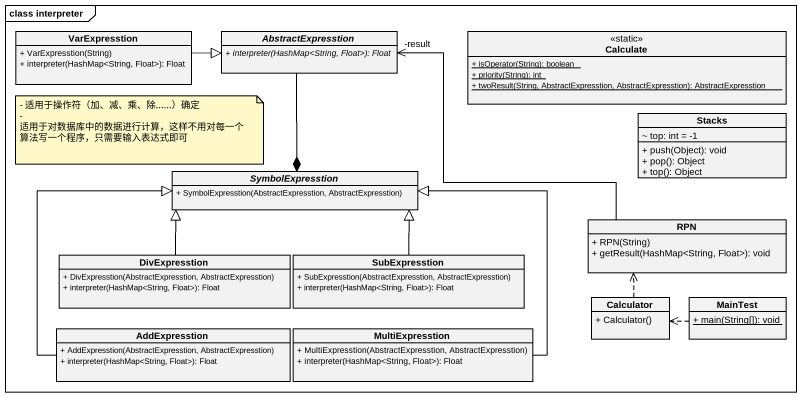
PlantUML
@startuml
mainframe class interpreter
hide circle
hide empty members
skinparam classAttributeIconSize 0
class VarExpresstion {
  + VarExpresstion(String)
  + interpreter(HashMap<String, Float>): Float
}
abstract class AbstractExpresstion {
  {abstract} + interpreter(HashMap<String, Float>): Float
}
class Calculate <<static>> {
  {static} + isOperator(String): boolean
  {static} + priority(String): int
  {static} + twoResult(String, AbstractExpresstion, AbstractExpresstion): AbstractExpresstion
}
class Stacks {
  ~ top: int = -1
  + push(Object): void
  + pop(): Object
  + top(): Object
}
abstract class SymbolExpresstion {
  + SymbolExpresstion(AbstractExpresstion, AbstractExpresstion)
}
class RPN {
  + RPN(String)
  + getResult(HashMap<String, Float>): void
}
class DivExpresstion {
  + DivExpresstion(AbstractExpresstion, AbstractExpresstion)
  + interpreter(HashMap<String, Float>): Float
}
class SubExpresstion {
  + SubExpresstion(AbstractExpresstion, AbstractExpresstion)
  + interpreter(HashMap<String, Float>): Float
}
class Calculator {
  + Calculator()
}
class MainTest {
  {static} + main(String[]): void
}
class AddExpresstion {
  + AddExpresstion(AbstractExpresstion, AbstractExpresstion)
  + interpreter(HashMap<String, Float>): Float
}
class MultiExpresstion {
  + MultiExpresstion(AbstractExpresstion, AbstractExpresstion)
  + interpreter(HashMap<String, Float>): Float
}
VarExpresstion -right-|> AbstractExpresstion
AbstractExpresstion --* SymbolExpresstion
RPN -left-> "-result" AbstractExpresstion
DivExpresstion -up-|> SymbolExpresstion
SubExpresstion -up-|> SymbolExpresstion
Calculator .up.> RPN
MainTest .left.> Calculator
AddExpresstion -up-|> SymbolExpresstion
MultiExpresstion -up-|> SymbolExpresstion
note as N1
  - 适用于操作符（加、减、乘、除......）确定
  - 适用于对数据库中的数据进行计算，这样不用对每一个算法写一个程序，只需要输入表达式即可
end note
@enduml
